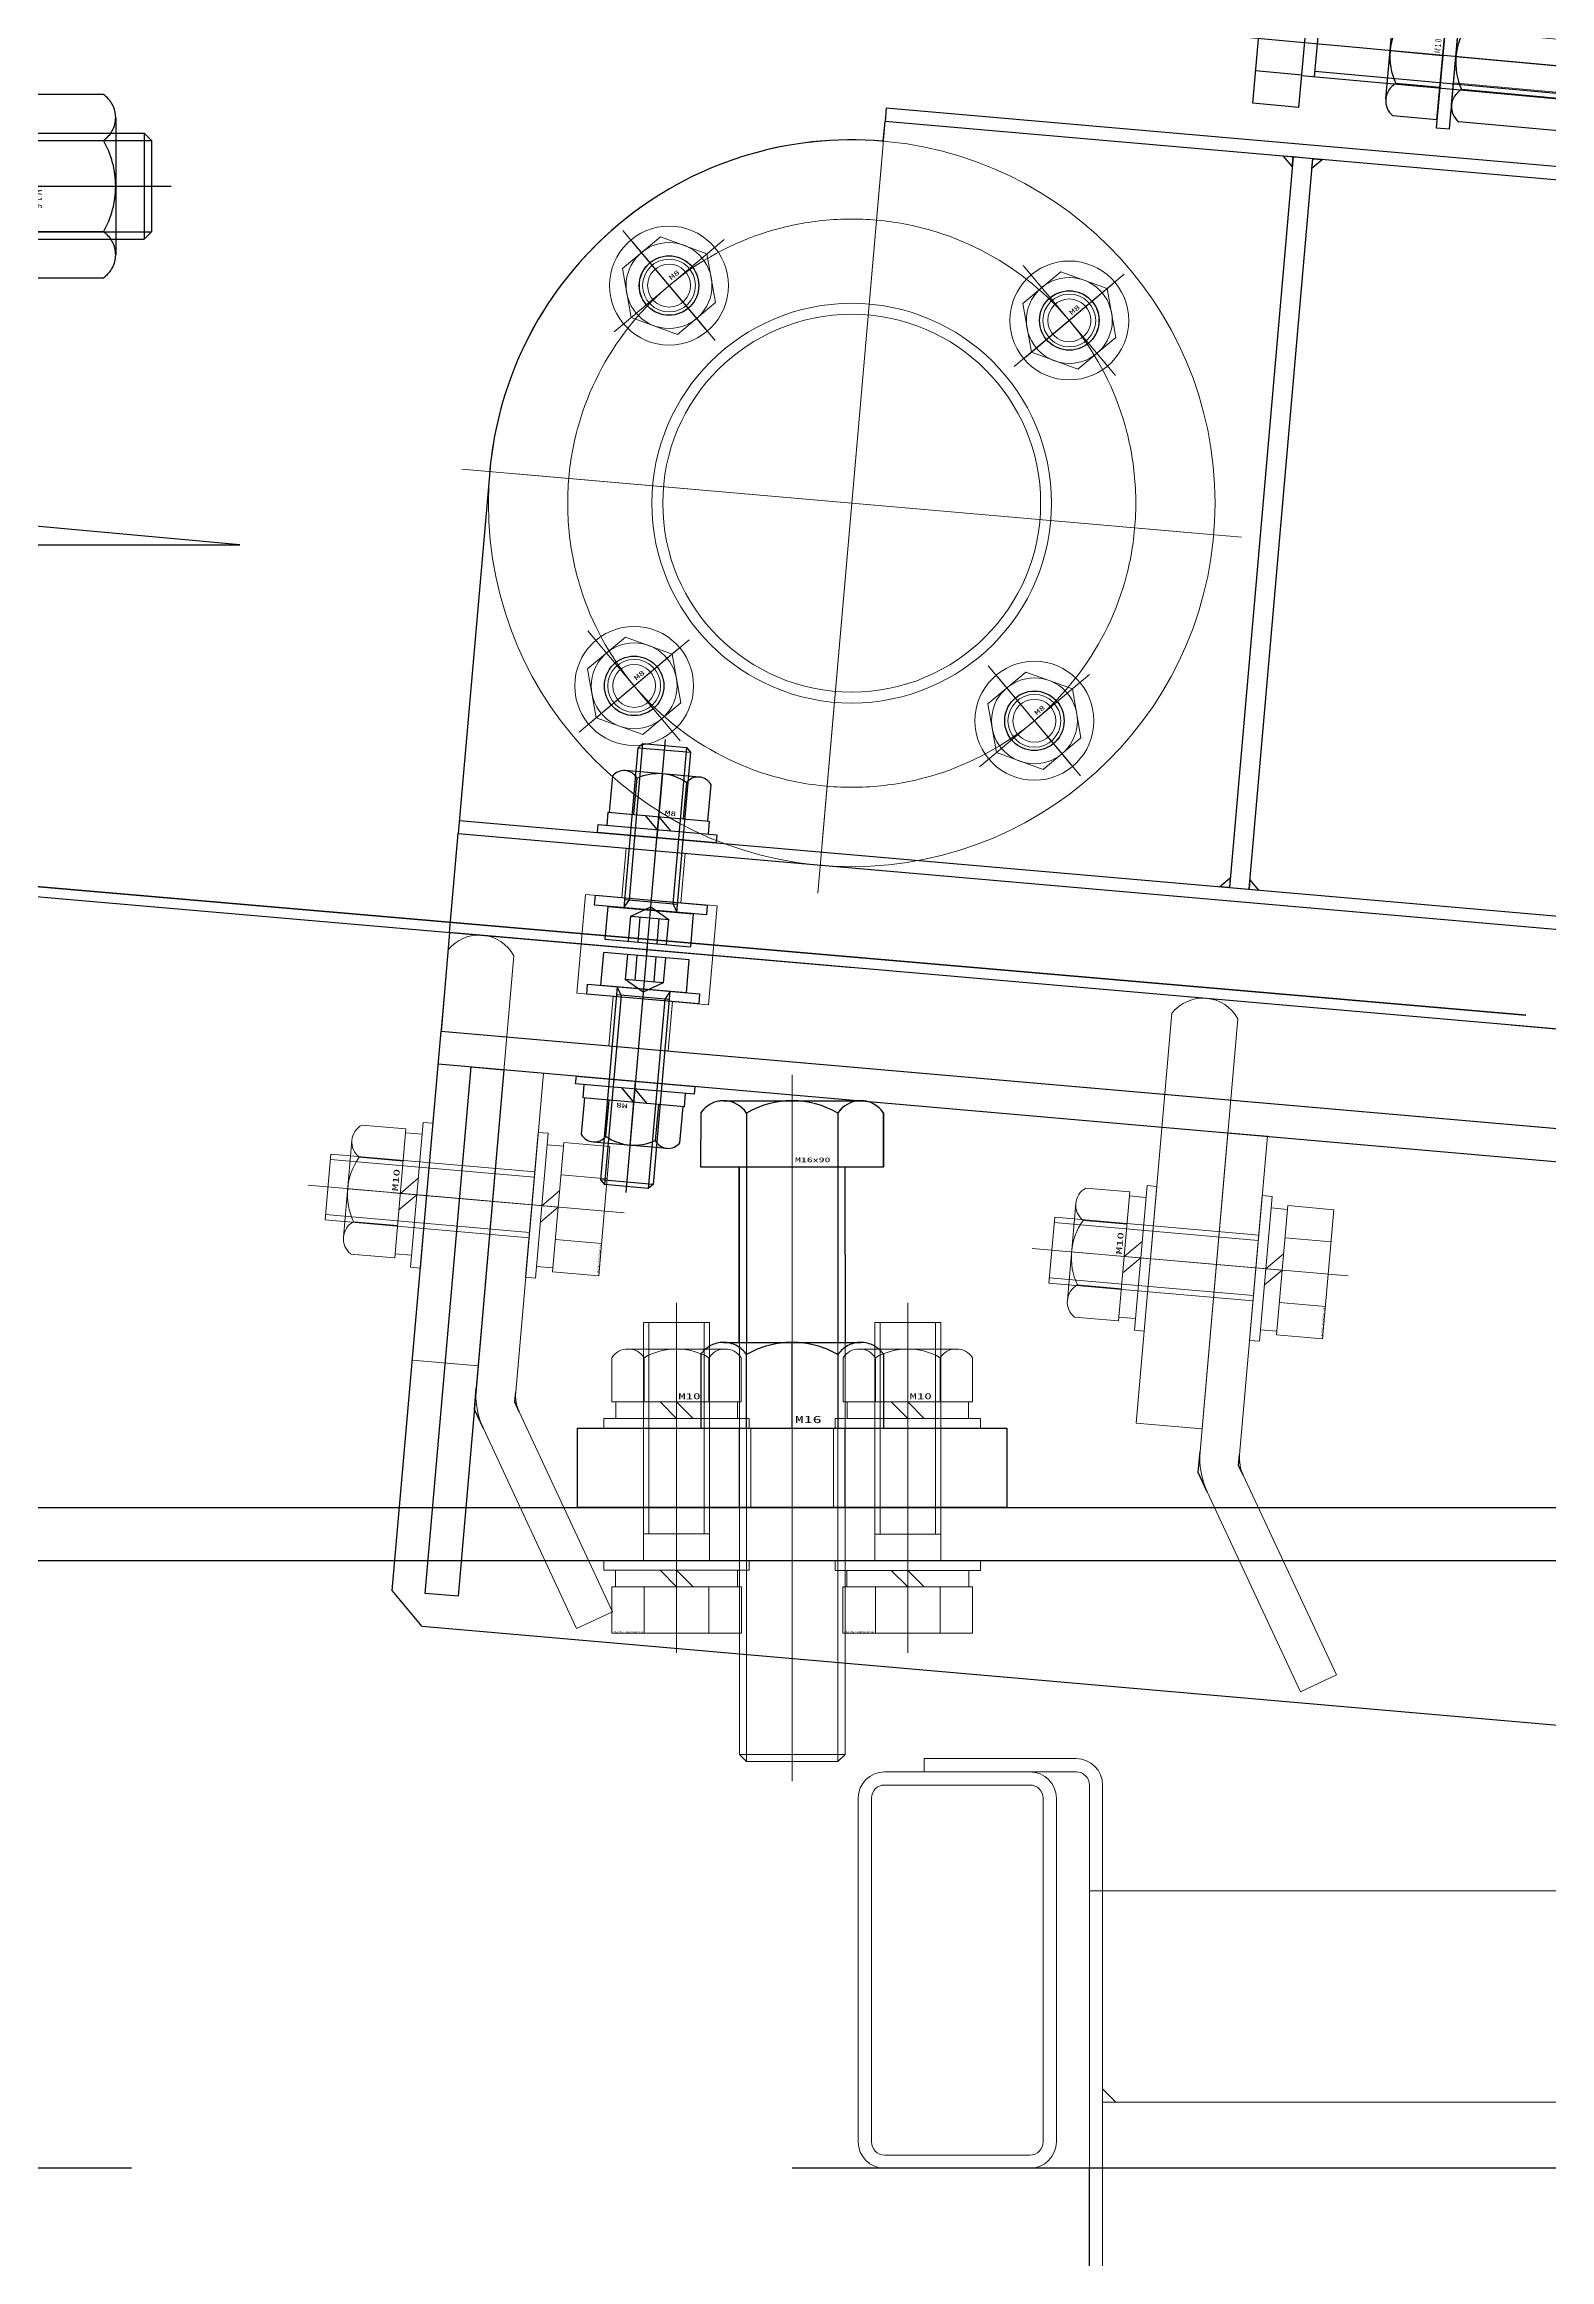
# Model space of a CAD drawing. Units: millimetres at full size. Extents: x -18456 to 18937, y -12290 to 13871.
# Drawn here: x 1365 to 2048, y -5888 to -4882 of the extents above; entities that cross this region are included whole.
import ezdxf
from ezdxf.enums import TextEntityAlignment as Align

# ---------------------------------------------------------------- set-up
doc = ezdxf.new("R2010")
doc.units = ezdxf.units.MM
doc.header["$LTSCALE"] = 100
doc.linetypes.add('CHAIN2', pattern=[12, 9, -1, 1, -1])
doc.linetypes.add('DOUBLE_CHAIN2', pattern=[12.8, 9, -1, 0.6, -0.6, 0.6, -1])
for name, color, linetype in [('0-2_0', 2, 'Continuous'), ('0-3_06_PHANTOM', 2, 'DOUBLE_CHAIN2'), ('0-6_10_DRAFT', 1, 'Continuous')]:
    doc.layers.add(name, color=color, linetype=linetype)
for name, color, linetype, lineweight in [('0-7_05_CENTER', 2, 'CHAIN2', 18), ('0-8_04_HIDDEN', 7, 'Continuous', 18), ('1-0', 30, 'Continuous', 70)]:
    doc.layers.add(name, color=color, linetype=linetype, lineweight=lineweight)
doc.styles.add('ＭＳ ゴシック', font='')
doc.styles.get('ＭＳ ゴシック').set_extended_font_data('MS Gothic')

# ---------------------------------------------------------------- blocks, each defined once
blk = doc.blocks.new('A$C3D81658F_1_1')
at = {"layer": '0-8_04_HIDDEN', "linetype": 'CHAIN2'}
blk.add_line((0, -39), (0, 14), dxfattribs=at)
at = {"layer": '0-8_04_HIDDEN'}
for p, q in [((-9.81, 11), (9.81, 11)), ((-9.81, 4), (-9.81, 11)), ((-4.91, 4), (-4.91, 11)), ((4.91, 4), (4.91, 11)), ((9.81, 4), (9.81, 11)), ((9.81, 4), (-9.81, 4)), ((-9.25, 4), (-9.25, 1.5)), ((0, 1.5), (-2.5, 4)), ((0, 4), (2.5, 1.5)), ((9.25, 1.5), (9.25, 4)), ((-11, 1.5), (11, 1.5)), ((-11, 1.5), (-11, 0)), ((-11, 0), (11, 0)), ((-5, -36), (-5, 0)), ((5, -36), (5, 0)), ((11, 0), (11, 1.5)), ((-5, -4), (5, -4)), ((-4.19, -36), (-4.19, -4)), ((4.19, -36), (4.19, -4)), ((-5, -36), (5, -36))]:
    blk.add_line(p, q, dxfattribs=at)
at = {"layer": '0-6_10_DRAFT', "style": 'ＭＳ ゴシック', "width": 1.8}
blk.add_text('BT-M10x40L,SW,PW', height=0.2199, dxfattribs=at).set_placement((5.14, 10.66), align=Align.BOTTOM_LEFT)
blk = doc.blocks.new('A$C11610B8F_1')
at = {"layer": '0-8_04_HIDDEN', "linetype": 'CHAIN2'}
blk.add_line((0, 13.91), (0, -93), dxfattribs=at)
at = {"layer": '0-8_04_HIDDEN'}
for p, q in [((-13.85, 8.14), (-13.85, 0)), ((-10.39, 10), (10.39, 10)), ((-6.92, 0), (-6.92, 8.14)), ((6.93, 8.14), (6.93, 0)), ((13.85, 0), (13.85, 8.14)), ((-13.85, 0), (13.85, 0)), ((-8, 0), (-8, -88.92)), ((-6.92, 0), (-6.92, -90)), ((6.92, 0), (6.92, -90)), ((8, 0), (8, -88.92))]:
    blk.add_line(p, q, dxfattribs=at)
for points in [[(8, -88.92), (-8, -88.92), (-6.92, -90)], [(8, -88.92), (6.92, -90), (-6.92, -90)]]:
    blk.add_lwpolyline(points, dxfattribs=at)
for centre, radius, start, end in [((-10.39, 5.84), 4.16, 33.626, 146.374), ((0, -3.85), 13.85, 60, 120), ((10.39, 5.84), 4.16, 33.626, 146.374)]:
    blk.add_arc(centre, radius, start, end, dxfattribs=at)
at = {"layer": '0-6_10_DRAFT', "style": 'ＭＳ ゴシック', "width": 1.8}
blk.add_text('M16x90', height=0.733, dxfattribs=at).set_placement((0.41, 0.48), align=Align.BOTTOM_LEFT)
blk = doc.blocks.new('A$C5D70012F_1')
at = {"layer": '0-2_0', "color": 134}
blk.add_lwpolyline([(15, 0), (-50, 0), (-50, 12), (15, 12)], close=True, dxfattribs=at)
at = {"layer": '0-7_05_CENTER'}
for p, q in [((-35, 19.54), (-35, -7.54)), ((0, 19.54), (0, -7.54)), ((-17.5, -5.07), (-17.5, 16.12))]:
    blk.add_line(p, q, dxfattribs=at)
at = {"layer": '0-8_04_HIDDEN'}
for p, q in [((-25.5, 12), (-25.5, 0)), ((-23.75, 0), (-23.75, 12)), ((-11.25, 12), (-11.25, 0)), ((-9.5, 0), (-9.5, 12))]:
    blk.add_line(p, q, dxfattribs=at)
blk = doc.blocks.new('M10Nza_1_1')
at = {"layer": '0-8_04_HIDDEN'}
for p, q in [((-9.8, 4), (-9.8, 10.69)), ((-7.35, 12), (7.35, 12)), ((-4.9, 4), (-4.9, 10.69)), ((4.9, 10.69), (4.9, 4)), ((9.8, 10.69), (9.8, 4)), ((-9.8, 4), (9.8, 4)), ((-9.2, 1.5), (-9.2, 4)), ((0, 1.5), (-2.5, 4)), ((0, 4), (2.5, 1.5)), ((9.2, 4), (9.2, 1.5))]:
    blk.add_line(p, q, dxfattribs=at)
at = {"layer": '0-8_04_HIDDEN', "linetype": 'CHAIN2'}
blk.add_line((0, 12), (0, 0), dxfattribs=at)
at = {"layer": '0-8_04_HIDDEN'}
blk.add_lwpolyline([(-11, 1.5), (11, 1.5), (11, 0), (-11, 0)], close=True, dxfattribs=at)
for centre, radius, start, end in [((-7.35, 9.06), 2.94, 33.626, 146.374), ((0, 2.2), 9.8, 60, 120), ((7.35, 9.06), 2.94, 33.626, 146.374)]:
    blk.add_arc(centre, radius, start, end, dxfattribs=at)
at = {"layer": '0-6_10_DRAFT', "style": 'ＭＳ ゴシック', "width": 1.8}
blk.add_text('M10', height=0.916, dxfattribs=at).set_placement((0.26, 4.12), align=Align.BOTTOM_LEFT)
blk = doc.blocks.new('M16Nu_1_1')
at = {"layer": '0-3_06_PHANTOM', "color": 7}
for p, q in [((-13.85, 11.14), (-13.85, 0)), ((-10.39, 13), (10.39, 13)), ((-6.92, 0), (-6.92, 11.14)), ((6.93, 11.14), (6.93, 0)), ((13.85, 0), (13.85, 11.14)), ((-13.85, 0), (13.85, 0))]:
    blk.add_line(p, q, dxfattribs=at)
at = {"layer": '0-3_06_PHANTOM', "color": 7, "linetype": 'CHAIN2'}
blk.add_line((0, 0), (0, 13), dxfattribs=at)
at = {"layer": '0-3_06_PHANTOM', "color": 7}
for centre, radius, start, end in [((-10.39, 8.84), 4.16, 33.626, 146.374), ((0, -0.85), 13.85, 60, 120), ((10.39, 8.84), 4.16, 33.626, 146.374)]:
    blk.add_arc(centre, radius, start, end, dxfattribs=at)
at = {"layer": '0-6_10_DRAFT', "style": 'ＭＳ ゴシック', "width": 1.8}
blk.add_text('M16', height=1.1, dxfattribs=at).set_placement((0.41, 0.45), align=Align.BOTTOM_LEFT)
blk = doc.blocks.new('A$C7946651B_1')
at = {"layer": '0-2_0', "color": 134}
for p, q in [((-523.82, 14.2), (-503.13, 16.08)), ((-506.41, 13.92), (-503.28, -20.65)), ((-520.21, 12.66), (-517.07, -21.9)), ((-518.14, -22), (-520.54, 4.45)), ((-504.61, 5.9), (-502.2, -20.55))]:
    blk.add_line(p, q, dxfattribs=at)
blk.add_lwpolyline([(-527.1, 12.04), (-526.37, 3.92), (-498.78, 6.43), (-499.52, 14.54)], dxfattribs=at)
for centre, radius, start, end in [((-523.45, 10.06), 4.16, 38.8066, 151.5727), ((-512.23, 1.35), 13.85, 65.1928, 125.1998), ((-502.76, 11.94), 4.16, 38.8204, 151.5684)]:
    blk.add_arc(centre, radius, start, end, dxfattribs=at)
at = {"layer": '0-2_0'}
for name, p, rotation in [('A$C3D81658F_1_1', (-489.75, -52.56), 185.19443), ('A$C3D81658F_1_1', (-524.61, -55.72), 185.19443), ('M10Nza_1_1', (-491.56, -32.64), 5.19443), ('M10Nza_1_1', (-526.42, -35.81), 5.19443), ('A$C5D70012F_1', (-490.48, -44.59), 5.19443)]:
    blk.add_blockref(name, p, dxfattribs=dict(at, rotation=rotation))
at = {"layer": '0-8_04_HIDDEN', "rotation": 5.19443}
for name, p in [('A$C11610B8F_1', (-512.57, 5.18)), ('M16Nu_1_1', (-508.99, -34.22))]:
    blk.add_blockref(name, p, dxfattribs=at)
blk = doc.blocks.new('NTFLS-20a_1')
at = {"layer": '0-2_0'}
for p, q in [((-9.8, 1.31), (-9.8, 18.69)), ((-7.35, 20), (7.35, 20)), ((-4.9, 1.31), (-4.9, 18.69)), ((4.9, 18.69), (4.9, 1.31)), ((9.8, 18.69), (9.8, 1.31)), ((-7.35, 0), (7.35, 0))]:
    blk.add_line(p, q, dxfattribs=at)
for centre, radius, start, end in [((-7.35, 17.06), 2.94, 33.626, 146.374), ((0, 10.2), 9.8, 60, 120), ((7.35, 17.06), 2.94, 33.626, 146.374), ((-7.35, 2.94), 2.94, 213.626, 326.374), ((0, 9.8), 9.8, 240, 300), ((7.35, 2.94), 2.94, 213.626, 326.374)]:
    blk.add_arc(centre, radius, start, end, dxfattribs=at)
at = {"layer": '0-6_10_DRAFT', "linetype": 'CHAIN2'}
blk.add_line((0, 20), (0, 0), dxfattribs=at)
at = {"layer": '0-8_04_HIDDEN', "color": 2}
for p, q in [((-5, 20), (-5, 0)), ((-4, 20), (-4, 0)), ((4, 20), (4, 0)), ((5, 20), (5, 0))]:
    blk.add_line(p, q, dxfattribs=at)
blk = doc.blocks.new('A$C77346CC7_1')
at = {"layer": '0-3_06_PHANTOM', "color": 3}
for p, q in [((-9.8, 1.31), (-10.87, 0)), ((9.8, 1.31), (10.87, 0)), ((110.2, 1.31), (109.13, 0)), ((129.8, 1.31), (130.87, 0))]:
    blk.add_line(p, q, dxfattribs=at)
at = {"layer": '0-3_06_PHANTOM', "color": 7}
for p, q in [((-81, -30), (-56.63, -30)), ((-56.63, -32), (-81, -32)), ((-52.71, -33.2), (-33.69, -126.4)), ((-87, -33.8), (-87, -42)), ((-35.65, -126.8), (-54.67, -33.6)), ((-87, -47), (-68, -47)), ((-85, -50), (-83, -50)), ((109.59, -126.59), (39.83, -56.83)), ((-65, -72.65), (-65, -78)), ((135, -130), (-31.73, -130)), ((-32.95, -132), (131.38, -132))]:
    blk.add_line(p, q, dxfattribs=at)
for points in [[(136.13, -128.56), (175, -10), (175, 0), (-15, 0), (-15, -10), (-83.34, -28.98)], [(175, 0), (-15, 0), (-15, -3)], [(135, -44), (135, 0), (138, 0), (138, -44)], [(-83, -34), (-83, -50), (-85, -50), (-85, -34)], [(-87, -42), (-87, -47), (-85, -47)], [(141, -47), (155, -47), (155, -50), (141, -50)], [(33, -59.66), (33, -128), (35, -128), (35, -59.66)], [(38.41, -58.24), (108.17, -128), (109.59, -126.59)], [(-65, -78), (-46.17, -88.87), (-37.84, -128.04)], [(-31.73, -128), (135, -128), (135, -130)]]:
    blk.add_lwpolyline(points, dxfattribs=at)
for centre, radius, start, end in [((-82, -33.8), 5, 105.5241, 180), ((-81, -34), 4, 90, 180), ((-56.63, -34), 4, 11.5346, 90), ((-81, -34), 2, 90, 180), ((-56.63, -34), 2, 11.5346, 90), ((141, -44), 6, 180, 270), ((141, -44), 3, 180, 270), ((-68, -60), 13, 283.3424, 90), ((37, -59.66), 4, 45, 180), ((37, -59.66), 2, 45, 180), ((-31.73, -126), 4, 191.5346, 270), ((-31.73, -126), 2, 191.5346, 270), ((-32.95, -127), 5, 192, 270), ((131.38, -127), 5, 270, 341.8473)]:
    blk.add_arc(centre, radius, start, end, dxfattribs=at)
at = {"layer": '0-6_10_DRAFT'}
for p, q in [((37, -62.66), (37, -54.76)), ((-66.16, -60), (-69.84, -60)), ((-68, -61.84), (-68, -58.16)), ((34, -59.66), (40, -59.66)), ((109.59, -126.59), (111, -128))]:
    blk.add_line(p, q, dxfattribs=at)
for points in [[(-83.34, -28.98), (-87, -30), (-87, -33.8)], [(-56.63, -30), (-53.37, -30), (-52.71, -33.2)], [(-56.63, -32), (-55, -32), (-54.67, -33.6)], [(33, -60.55), (33, -50), (40.46, -57.46)], [(-31.73, -130), (-35, -130), (-35.65, -126.8)], [(-31.73, -128), (-33.37, -128), (-33.69, -126.4)], [(-37.84, -128.04), (-37, -132), (-32.95, -132)], [(136.13, -128.56), (135, -132), (131.38, -132)]]:
    blk.add_lwpolyline(points, dxfattribs=at)
at = {"layer": '0-7_05_CENTER'}
for p, q in [((0, 5.49), (0, -8.61)), ((120, 5.49), (120, -8.61)), ((155, 5.49), (155, -8.61))]:
    blk.add_line(p, q, dxfattribs=at)
at = {"layer": '0-8_04_HIDDEN'}
for p, q in [((-6, 0), (-6, -3)), ((6, 0), (6, -3)), ((114, 0), (114, -3)), ((126, 0), (126, -3)), ((-15, -3), (175, -3)), ((-83, -47), (-85, -47))]:
    blk.add_line(p, q, dxfattribs=at)
at = {"layer": '0-3_06_PHANTOM'}
for p in [(0, 0), (120, 0)]:
    blk.add_blockref('NTFLS-20a_1', p, dxfattribs=at)
blk = doc.blocks.new('M10Nu_1_1')
at = {"layer": '0-2_0', "color": 134}
for p, q in [((-7.35, 8), (7.35, 8)), ((-9.8, 0), (-9.8, 6.69)), ((-4.9, 0), (-4.9, 6.69)), ((4.9, 6.69), (4.9, 0)), ((9.8, 6.69), (9.8, 0)), ((-9.8, 0), (9.8, 0))]:
    blk.add_line(p, q, dxfattribs=at)
at = {"layer": '0-2_0', "color": 134, "linetype": 'CHAIN2'}
blk.add_line((0, 8), (0, 0), dxfattribs=at)
at = {"layer": '0-2_0', "color": 134}
for centre, radius, start, end in [((-7.35, 5.06), 2.94, 33.626, 146.374), ((0, -1.8), 9.8, 60, 120), ((7.35, 5.06), 2.94, 33.626, 146.374)]:
    blk.add_arc(centre, radius, start, end, dxfattribs=at)
at = {"layer": '0-6_10_DRAFT', "style": 'ＭＳ ゴシック', "width": 0.6}
blk.add_text('Ｍ１０', height=0.916, dxfattribs=at).set_placement((0.26, 0.12), align=Align.BOTTOM_LEFT)
blk = doc.blocks.new('A$C7A442ECB_1')
at = {"layer": '0-2_0', "color": 134, "linetype": 'CHAIN2'}
blk.add_line((0, -3), (0, 60), dxfattribs=at)
at = {"layer": '0-2_0', "color": 134}
for p, q in [((-9.81, 57), (9.81, 57)), ((-9.81, 50), (-9.81, 57)), ((-4.91, 50), (-4.91, 57)), ((4.91, 50), (4.91, 57)), ((9.81, 50), (9.81, 57)), ((-9.81, 50), (9.81, 50)), ((-5, 0), (-5, 50)), ((-5, 48.04), (5, 48.04)), ((-4.19, 0), (-4.19, 48.04)), ((4.19, 0), (4.19, 48.04)), ((5, 0), (5, 50)), ((-5, 0), (5, 0))]:
    blk.add_line(p, q, dxfattribs=at)
at = {"layer": '0-6_10_DRAFT', "style": 'ＭＳ ゴシック', "width": 1.85}
blk.add_text('BT-M10x50L', height=0.22, dxfattribs=at).set_placement((6.32, 56.66), align=Align.BOTTOM_LEFT)
blk = doc.blocks.new('A$C5BE71404')
at = {"layer": '0-2_0', "color": 134}
for p, q in [((-3, 38), (-3, 7.5)), ((-1, 40), (0, 40)), ((0, 0), (0, 40)), ((-40, 1), (-40, 0)), ((0, 0), (-40, 0)), ((-7.5, 3), (-38, 3))]:
    blk.add_line(p, q, dxfattribs=at)
for centre, radius, start, end in [((-1, 38), 2, 90, 180), ((-7.5, 7.5), 4.5, 270, 0), ((-38, 1), 2, 90, 180)]:
    blk.add_arc(centre, radius, start, end, dxfattribs=at)
blk = doc.blocks.new('A$C55D036C2_1')
at = {"layer": '0-7_05_CENTER'}
blk.add_line((0, -3.71), (0, 6.83), dxfattribs=at)
at = {"layer": '0-2_0'}
blk.add_blockref('A$C5BE71404', (20, 0), dxfattribs=at)
blk = doc.blocks.new('A$C7AFA21F4_1_1')
at = {"layer": '0-2_0', "color": 134, "linetype": 'CHAIN2'}
blk.add_line((0, -24), (0, 14), dxfattribs=at)
at = {"layer": '0-2_0', "color": 134}
for p, q in [((-9.81, 11), (9.81, 11)), ((-9.81, 4), (-9.81, 11)), ((-4.91, 4), (-4.91, 11)), ((4.91, 4), (4.91, 11)), ((9.81, 4), (9.81, 11)), ((9.81, 4), (-9.81, 4)), ((-9.25, 4), (-9.25, 1.5)), ((0, 1.5), (-2.5, 4)), ((0, 4), (2.5, 1.5)), ((9.25, 1.5), (9.25, 4)), ((-11, 1.5), (11, 1.5)), ((-11, 1.5), (-11, 0)), ((-11, 0), (11, 0)), ((-5, -21), (-5, 0)), ((-4.19, -21), (-4.19, 0)), ((4.19, -21), (4.19, 0)), ((5, -21), (5, 0)), ((11, 0), (11, 1.5)), ((-5, -21), (5, -21))]:
    blk.add_line(p, q, dxfattribs=at)
at = {"layer": '0-6_10_DRAFT', "style": 'ＭＳ ゴシック', "width": 1.8}
blk.add_text('BT-M10x25L,SW,PW', height=0.2199, dxfattribs=at).set_placement((5.1, 10.66), align=Align.BOTTOM_LEFT)
blk = doc.blocks.new('A$C465C50AC_1')
at = {"layer": '0-3_06_PHANTOM', "color": 7}
for points in [[(-11, 27), (11, 27), (11, 29), (-11, 29)], [(109, 27), (131, 27), (131, 29), (109, 29)]]:
    blk.add_lwpolyline(points, close=True, dxfattribs=at)
at = {"layer": '0-3_06_PHANTOM'}
for name, p in [('A$C7A442ECB_1', (0, 0)), ('A$C7A442ECB_1', (120, 0)), ('A$C55D036C2_1', (155, 7)), ('M10Nu_1_1', (0, 29)), ('M10Nu_1_1', (120, 29)), ('A$C77346CC7_1', (0, 7)), ('M10Nza_1_1', (155, 10))]:
    blk.add_blockref(name, p, dxfattribs=at)
at = {"layer": '0-8_04_HIDDEN', "rotation": 180}
blk.add_blockref('A$C7AFA21F4_1_1', (155, 4), dxfattribs=at)
blk = doc.blocks.new('A$C1A3C2C0C_1_1')
at = {"layer": '0-8_04_HIDDEN', "linetype": 'CHAIN2'}
blk.add_line((0, -34), (0, 14), dxfattribs=at)
at = {"layer": '0-8_04_HIDDEN'}
for p, q in [((-9.81, 11), (9.81, 11)), ((-9.81, 4), (-9.81, 11)), ((-4.91, 4), (-4.91, 11)), ((4.91, 4), (4.91, 11)), ((9.81, 4), (9.81, 11)), ((9.81, 4), (-9.81, 4)), ((-9.25, 4), (-9.25, 1.5)), ((0, 1.5), (-2.5, 4)), ((0, 4), (2.5, 1.5)), ((9.25, 1.5), (9.25, 4)), ((-11, 1.5), (11, 1.5)), ((-11, 1.5), (-11, 0)), ((-11, 0), (11, 0)), ((-5, -31), (-5, 0)), ((-4.19, -31), (-4.19, 0)), ((4.19, -31), (4.19, 0)), ((5, -31), (5, 0)), ((11, 0), (11, 1.5)), ((-5, -31), (5, -31))]:
    blk.add_line(p, q, dxfattribs=at)
at = {"layer": '0-6_10_DRAFT', "style": 'ＭＳ ゴシック', "width": 1.8}
blk.add_text('BT-M10x35L,SW,PW', height=0.2199, dxfattribs=at).set_placement((5.1, 10.66), align=Align.BOTTOM_LEFT)
blk = doc.blocks.new('A$C282E06AB_1_1')
at = {"layer": '0-7_05_CENTER'}
blk.add_line((-15.14, 0), (5.31, 0), dxfattribs=at)
at = {"layer": '0-8_04_HIDDEN'}
blk.add_lwpolyline([(0, 37.32), (0, -24.99), (-10, -24.99), (-10, 37.32)], dxfattribs=at)
blk.add_arc((-5, 34.01), 6, 33.5577, 146.4458, dxfattribs=at)
blk = doc.blocks.new('A$C64733929_1_1')
at = {"layer": '0-2_0', "color": 134}
blk.add_lwpolyline([(-850, 0), (-150, 0), (-150, 15), (-850, 15)], close=True, dxfattribs=at)
at = {"layer": '0-7_05_CENTER'}
blk.add_line((-820, 22.32), (-820, -6.98), dxfattribs=at)
at = {"layer": '0-8_04_HIDDEN'}
for p, q in [((-830, 15), (-830, 7.5)), ((-824.5, 7.5), (-824.5, 0)), ((-815.5, 7.5), (-815.5, 0))]:
    blk.add_line(p, q, dxfattribs=at)
blk.add_lwpolyline([(-830, 7.5), (-810, 7.5), (-810, 15)], dxfattribs=at)
blk = doc.blocks.new('A$C73D8729C_1_1')
at = {"layer": '0-2_0', "color": 134}
blk.add_line((-100, -5), (500, -5), dxfattribs=at)
for points in [[(-100, 0), (500, 0), (500, -90), (-95, -90), (-100, -85)], [(-95, -5), (-90, -5), (-90, -85), (-95, -85)]]:
    blk.add_lwpolyline(points, close=True, dxfattribs=at)
at = {"layer": '0-6_10_DRAFT'}
for points in [[(-88.39, -59.39), (-90, -56.61), (-90, -53.39)], [(-83.2, -56.39), (-84, -55), (-84, -53.39)], [(21.61, -59.39), (20, -56.61), (20, -53.39)], [(26.8, -56.39), (26, -55), (26, -53.39)]]:
    blk.add_lwpolyline(points, dxfattribs=at)
at = {"layer": '0-7_05_CENTER'}
for p, q in [((-70, 5.87), (-70, -10.86)), ((-94.16, -25), (-80.07, -25)), ((15.84, -25), (29.93, -25))]:
    blk.add_line(p, q, dxfattribs=at)
at = {"layer": '0-8_04_HIDDEN'}
for p, q in [((20, -53.39), (20, -5)), ((-83.2, -56.39), (-66.5, -85.31)), ((26.8, -56.39), (43.5, -85.31)), ((21.61, -59.39), (38.3, -88.31)), ((38.3, -88.31), (43.5, -85.31))]:
    blk.add_line(p, q, dxfattribs=at)
for points in [[(-90, -53.39), (-90, -5), (-84, -5), (-84, -53.39)], [(20, -5), (26, -5), (26, -53.39)], [(-88.39, -59.39), (-71.7, -88.31), (-66.5, -85.31)]]:
    blk.add_lwpolyline(points, dxfattribs=at)
for centre, radius in [((-78, -53.39), 12), ((-78, -53.39), 6), ((32, -53.39), 12), ((32, -53.39), 6)]:
    blk.add_arc(centre, radius, 179.9996, 210, dxfattribs=at)
blk = doc.blocks.new('M8Nza_1_1')
at = {"layer": '0-2_0'}
for p, q in [((-7.5, 8.69), (-7.5, 3.2)), ((5.62, 9.7), (-5.63, 9.7)), ((-3.75, 3.2), (-3.75, 8.69)), ((3.75, 8.69), (3.75, 3.2)), ((7.5, 3.2), (7.5, 8.69)), ((-7.7, 3.2), (7.7, 3.2)), ((-7.7, 3.2), (-7.7, 1.2)), ((0, 1.2), (-2, 3.2)), ((0, 3.2), (2, 1.2)), ((7.7, 3.2), (7.7, 1.2))]:
    blk.add_line(p, q, dxfattribs=at)
at = {"layer": '0-2_0', "linetype": 'CHAIN2'}
blk.add_line((0, 9.7), (0, 0), dxfattribs=at)
at = {"layer": '0-2_0'}
blk.add_lwpolyline([(-9, 1.2), (9, 1.2), (9, 0), (-9, 0)], close=True, dxfattribs=at)
for centre, radius, start, end in [((-5.63, 7.45), 2.25, 33.626, 146.374), ((0, 2.2), 7.5, 60, 120), ((5.62, 7.45), 2.25, 33.626, 146.374)]:
    blk.add_arc(centre, radius, start, end, dxfattribs=at)
at = {"layer": '0-6_10_DRAFT', "style": 'ＭＳ ゴシック', "width": 1.75}
blk.add_text('M8', height=0.733, dxfattribs=at).set_placement((0.87, 3.27), align=Align.BOTTOM_LEFT)
blk = doc.blocks.new('A$C2B9527C7_1')
at = {"layer": '0-2_0'}
blk.add_lwpolyline([(0, -8.5), (0, 8.5), (1.5, 8.5), (1.5, -8.5)], close=True, dxfattribs=at)
blk = doc.blocks.new('CBSST8-30a_1')
at = {"layer": '0-2_0'}
for p, q in [((0, 6.5), (-5, 6.5)), ((-5, 6.5), (-5, -6.5)), ((0, 6.5), (0, -6.5)), ((0, 4), (29.32, 4)), ((0.08, 4), (1.25, 3.32)), ((1.25, 4), (1.25, -4)), ((29.32, 4), (29.32, -4)), ((29.32, 4), (30, 3.32)), ((-5, 2.89), (-1.2, 2.89)), ((-5, 1.44), (-1.2, 1.44)), ((-1.2, 2.89), (-1.2, -2.89)), ((-1.2, 2.89), (0.47, 0)), ((0.47, 0), (-1.2, -2.89)), ((1.25, 3.32), (30, 3.32)), ((30, 3.32), (30, -3.32)), ((-5, -1.44), (-1.2, -1.44)), ((-5, -2.89), (-1.2, -2.89)), ((-0.37, -1.44), (-0.37, -1.44)), ((0.05, -0.72), (0.05, -0.72)), ((0.08, -4), (1.25, -3.32)), ((1.25, -3.32), (30, -3.32)), ((29.32, -4), (30, -3.32)), ((0, -6.5), (-5, -6.5)), ((0, -4), (29.32, -4))]:
    blk.add_line(p, q, dxfattribs=at)
at = {"layer": '0-2_0', "linetype": 'CHAIN2'}
blk.add_line((-6.47, 0), (30.92, 0), dxfattribs=at)
blk = doc.blocks.new('A$C2CD0138C_1')
at = {"layer": '0-2_0'}
for name in ['A$C2B9527C7_1', 'CBSST8-30a_1']:
    blk.add_blockref(name, (-1.5, 0), dxfattribs=at)
blk = doc.blocks.new('A$C51047067_1')
at = {"layer": '0-2_0'}
for name, p in [('A$C64733929_1_1', (150, -15)), ('A$C73D8729C_1_1', (-600, -15))]:
    blk.add_blockref(name, p, dxfattribs=at)
for name, p, rotation in [('A$C2CD0138C_1', (-670, -7.5), 270), ('M8Nza_1_1', (-670, -20), 180), ('M10Nza_1_1', (-700, -40), 90)]:
    blk.add_blockref(name, p, dxfattribs=dict(at, rotation=rotation))
at = {"layer": '0-8_04_HIDDEN'}
for name, p, rotation in [('A$C282E06AB_1_1', (-690, -40), 359.99928), ('A$C282E06AB_1_1', (-580, -40), 359.99928), ('A$C1A3C2C0C_1_1', (-684, -40), 270.00036), ('A$C1A3C2C0C_1_1', (-574, -40), 270.00036), ('M10Nza_1_1', (-590, -40), 90)]:
    blk.add_blockref(name, p, dxfattribs=dict(at, rotation=rotation))
blk = doc.blocks.new('A$C583B1D74_1_1')
at = {"layer": '0-7_05_CENTER'}
for p, q in [((0, 51.61), (0, 34.39)), ((41.88, -41.88), (-41.88, 41.88)), ((-41.88, -41.88), (41.88, 41.88)), ((-51.61, 0), (-34.39, 0)), ((51.61, 0), (34.39, 0)), ((0, -51.61), (0, -34.39))]:
    blk.add_line(p, q, dxfattribs=at)
blk.add_circle((0, 0), 43, dxfattribs=at)
at = {"layer": '0-8_04_HIDDEN'}
for centre, radius in [((0, 0), 55), ((0, 43), 4.5), ((0, 0), 30.25), ((0, 0), 28.6), ((-43, 0), 4.5), ((43, 0), 4.5), ((0, -43), 4.5)]:
    blk.add_circle(centre, radius, dxfattribs=at)
blk = doc.blocks.new('A$C26F8307A_1_1')
at = {"layer": '0-2_0', "color": 134}
blk.add_lwpolyline([(-650, 0), (50, 0), (50, -15), (-650, -15)], close=True, dxfattribs=at)
at = {"layer": '0-7_05_CENTER'}
blk.add_line((-620, -22.32), (-620, 6.98), dxfattribs=at)
at = {"layer": '0-8_04_HIDDEN'}
for p, q in [((-624.5, -7.5), (-624.5, 0)), ((-615.5, -7.5), (-615.5, 0)), ((-630, -15), (-630, -7.5))]:
    blk.add_line(p, q, dxfattribs=at)
blk.add_lwpolyline([(-630, -7.5), (-610, -7.5), (-610, -15)], dxfattribs=at)
blk = doc.blocks.new('A$C21297E54_1_1')
at = {"layer": '0-2_0', "color": 134}
for p, q in [((-25, 115), (-25, 113)), ((520, 113), (-25, 113)), ((-25, 110), (-25, 113)), ((-80, 2), (520, 2))]:
    blk.add_line(p, q, dxfattribs=at)
blk.add_lwpolyline([(-80, 55), (-80, 0), (520, 0), (520, 115), (-25, 115)], dxfattribs=at)
at = {"layer": '0-2_0', "color": 3}
for points in [[(37, 113), (35.5, 113), (37, 111.5)], [(40, 113), (41.5, 113), (40, 111.5)], [(37, 2), (35.5, 2), (37, 3.5)], [(40, 2), (41.5, 2), (40, 3.5)]]:
    blk.add_lwpolyline(points, close=True, dxfattribs=at)
at = {"layer": '0-2_0', "color": 134}
blk.add_lwpolyline([(40, 113), (37, 113), (37, 2), (40, 2)], close=True, dxfattribs=at)
for centre in [(-55.41, 85.41), (5.41, 85.41), (-55.41, 24.59), (5.41, 24.59)]:
    blk.add_circle(centre, 4.5, dxfattribs=at)
blk.add_arc((-25, 55), 55, 90, 180.0003, dxfattribs=at)
at = {"layer": '0-7_05_CENTER'}
for p, q in [((-25, 3.39), (-25, 106.61)), ((-49.31, 79.31), (-61.5, 91.5)), ((-0.69, 79.31), (11.5, 91.5)), ((26.61, 55), (-76.61, 55)), ((-49.31, 30.69), (-61.5, 18.5)), ((-0.69, 30.69), (11.5, 18.5)), ((-50, -5.61), (-50, 7.61))]:
    blk.add_line(p, q, dxfattribs=at)
blk.add_circle((-25, 55), 43, dxfattribs=at)
blk = doc.blocks.new('8b_1_1')
at = {"layer": '0-8_04_HIDDEN', "color": 2, "linetype": 'CHAIN2'}
for p, q in [((0, -10.87), (0, 10.87)), ((10.87, 0), (-10.87, 0))]:
    blk.add_line(p, q, dxfattribs=at)
at = {"layer": '0-8_04_HIDDEN', "color": 2}
for p, q in [((-3.75, 6.49), (-7.5, 0)), ((3.75, 6.49), (-3.75, 6.49)), ((3.75, 6.49), (-3.75, 6.49)), ((7.5, 0), (3.75, 6.49)), ((-7.5, 0), (-3.75, -6.49)), ((3.75, -6.49), (7.5, 0)), ((-3.75, -6.49), (3.75, -6.49)), ((-3.75, -6.49), (3.75, -6.49))]:
    blk.add_line(p, q, dxfattribs=at)
for points in [[(-3.75, 6.49), (-7.5, 0), (-3.75, -6.49)], [(3.75, -6.49), (7.5, 0), (3.75, 6.49)]]:
    blk.add_lwpolyline(points, dxfattribs=at)
for radius in [9, 6.5, 4, 3.25]:
    blk.add_circle((0, 0), radius, dxfattribs=at)
at = {"layer": '0-6_10_DRAFT', "style": 'ＭＳ ゴシック', "width": 1.75}
blk.add_text('M8', height=0.733, dxfattribs=at).set_placement((0.76, 0.14), align=Align.BOTTOM_LEFT)
blk = doc.blocks.new('CBS8-20b_1')
at = {"layer": '0-2_0'}
for p, q in [((0, 6.5), (-5, 6.5)), ((-5, 6.5), (-5, -6.5)), ((0, 6.5), (0, -6.5)), ((0, 4), (24.32, 4)), ((0.08, 4), (1.25, 3.32)), ((1.25, 4), (1.25, -4)), ((24.32, 4), (24.32, -4)), ((24.32, 4), (25, 3.32)), ((-5, 2.89), (-1.2, 2.89)), ((-5, 1.44), (-1.2, 1.44)), ((-1.2, 2.89), (-1.2, -2.89)), ((-1.2, 2.89), (0.47, 0)), ((0.47, 0), (-1.2, -2.89)), ((1.25, 3.32), (25, 3.32)), ((25, 3.32), (25, -3.32)), ((-5, -1.44), (-1.2, -1.44)), ((-5, -2.89), (-1.2, -2.89)), ((-0.37, -1.44), (-0.37, -1.44)), ((0.05, -0.72), (0.05, -0.72)), ((0.08, -4), (1.25, -3.32)), ((1.25, -3.32), (25, -3.32)), ((24.32, -4), (25, -3.32)), ((0, -6.5), (-5, -6.5)), ((0, -4), (24.32, -4))]:
    blk.add_line(p, q, dxfattribs=at)
at = {"layer": '0-2_0', "linetype": 'CHAIN2'}
blk.add_line((-6.47, 0), (25.92, 0), dxfattribs=at)
blk = doc.blocks.new('A$C2D9B734A_1')
at = {"layer": '0-2_0'}
for name in ['A$C2B9527C7_1', 'CBS8-20b_1']:
    blk.add_blockref(name, (-1.5, 0), dxfattribs=at)
blk = doc.blocks.new('A$C4B9B0C08_1')
at = {"layer": '0-2_0'}
for name, p in [('A$C21297E54_1_1', (-620, 15)), ('M8Nza_1_1', (-670, 17)), ('A$C26F8307A_1_1', (-50, 15))]:
    blk.add_blockref(name, p, dxfattribs=at)
for name, p, rotation in [('8b_1_1', (-675.41, 100.41), 45), ('8b_1_1', (-614.59, 100.41), 45), ('8b_1_1', (-675.41, 39.59), 45), ('8b_1_1', (-614.59, 39.59), 45), ('A$C2D9B734A_1', (-670, 7.5), 90)]:
    blk.add_blockref(name, p, dxfattribs=dict(at, rotation=rotation))
at = {"layer": '0-8_04_HIDDEN', "rotation": 45}
blk.add_blockref('A$C583B1D74_1_1', (-645, 70), dxfattribs=at)
blk = doc.blocks.new('A$C630344D5_1_1')
at = {"layer": '0-3_06_PHANTOM', "color": 5}
blk.add_line((312.61, -179.91), (1997.39, -326.79), dxfattribs=at)
blk = doc.blocks.new('A$C2A872049_1_1')
at = {"layer": '0-8_04_HIDDEN'}
for p, q in [((-11, 0), (11, 0)), ((-11, -2), (11, -2)), ((-15, -56), (-15, -4)), ((-13, -56), (-13, -4)), ((13, -4), (13, -56)), ((15, -4), (15, -56)), ((11, -58), (-11, -58)), ((11, -60), (-11, -60))]:
    blk.add_line(p, q, dxfattribs=at)
for centre, radius, start, end in [((-11, -4), 4, 90, 180), ((11, -4), 4, 0, 90), ((-11, -4), 2, 90, 180), ((11, -4), 2, 0, 90), ((-11, -56), 4, 180, 270), ((-11, -56), 2, 180, 270), ((11, -56), 4, 270, 0), ((11, -56), 2, 270, 0)]:
    blk.add_arc(centre, radius, start, end, dxfattribs=at)
blk = doc.blocks.new('A$C27AD2B2D_1_1')
at = {"layer": '0-3_06_PHANTOM', "color": 7}
blk.add_line((50, 192), (2550, 192), dxfattribs=at)
blk.add_lwpolyline([(50, 200), (2550, 200), (2550, 100), (50, 100)], close=True, dxfattribs=at)
at = {"layer": '0-7_05_CENTER'}
for p, q in [((1632.5, 208.1), (1632.5, 183.9)), ((1667.5, 208.09), (1667.5, 183.9))]:
    blk.add_line(p, q, dxfattribs=at)
at = {"layer": '0-8_04_HIDDEN', "xscale": -1}
blk.add_blockref('A$C2A872049_1_1', (1675, 160), dxfattribs=at)
blk = doc.blocks.new('A$C73951639_1_1')
at = {"layer": '0-3_06_PHANTOM', "color": 7}
for p, q in [((32, 30.25), (36, 30.05)), ((32, -30.25), (36, -30.05)), ((10, -30.25), (32, -30.25))]:
    blk.add_line(p, q, dxfattribs=at)
for points in [[(10, 77.5), (0, 77.5), (0, -77.5), (10, -77.5)], [(68, 28.95), (60, 30.05), (60, -30.05), (68, -28.95)]]:
    blk.add_lwpolyline(points, close=True, dxfattribs=at)
at = {"layer": '0-3_06_PHANTOM', "color": 3}
for points in [[(4, 30.25), (2, 30.25), (4, 28.25)], [(10, 30.25), (12, 30.25), (10, 32.25)], [(4, -30.25), (2, -30.25), (4, -28.25)], [(10, -30.25), (12, -30.25), (10, -32.25)]]:
    blk.add_lwpolyline(points, close=True, dxfattribs=at)
at = {"layer": '0-3_06_PHANTOM', "color": 7}
for points in [[(10, -30.25), (10, 30.25), (32, 30.25)], [(44, 28.95), (36, 30.05), (36, -30.05), (44, -28.95)], [(52, 28.95), (44, 30.05), (44, -30.05), (52, -28.95)], [(60, 28.95), (52, 30.05), (52, -30.05), (60, -28.95)]]:
    blk.add_lwpolyline(points, dxfattribs=at)
at = {"layer": '0-7_05_CENTER'}
for p, q in [((-8.05, 60), (18.04, 60)), ((0, 0), (72.72, 0)), ((68, 0), (10, 0)), ((-8.05, -60), (18.04, -60))]:
    blk.add_line(p, q, dxfattribs=at)
at = {"layer": '0-8_04_HIDDEN'}
for p, q in [((10, 30.25), (0, 30.25)), ((4, -30.25), (4, 30.25)), ((4, 26.75), (68, 26.75)), ((4, -26.75), (68, -26.75)), ((10, -30.25), (0, -30.25))]:
    blk.add_line(p, q, dxfattribs=at)
blk = doc.blocks.new('A$C4CA70B29_1_1')
at = {"layer": '0-3_06_PHANTOM', "color": 3, "linetype": 'Continuous'}
for p, q in [((-3, 70), (0, 70)), ((-3, 60), (0, 60)), ((-3, 50), (0, 50)), ((-3, 40), (0, 40)), ((-3, 30), (0, 30)), ((-3, 20), (0, 20)), ((-3, 10), (0, 10)), ((-3, 0), (0, 0)), ((-3, -10), (0, -10)), ((-3, -20), (0, -20)), ((-3, -30), (0, -30)), ((-3, -40), (0, -40)), ((-3, -50), (0, -50)), ((-3, -60), (0, -60)), ((-3, -70), (0, -70))]:
    blk.add_line(p, q, dxfattribs=at)
at = {"layer": '0-3_06_PHANTOM', "color": 3}
blk.add_lwpolyline([(0, 77.5), (-3, 77.5), (-3, -77.5), (0, -77.5)], close=True, dxfattribs=at)
blk = doc.blocks.new('M16Nza_1_1')
at = {"layer": '0-3_06_PHANTOM', "color": 7}
for p, q in [((-13.85, 17.74), (-13.85, 6.6)), ((-10.39, 19.6), (10.39, 19.6)), ((-6.92, 6.6), (-6.92, 17.74)), ((6.93, 17.74), (6.93, 6.6)), ((13.85, 6.6), (13.85, 17.74)), ((-4, 6.6), (0, 2.6)), ((0, 6.6), (4, 2.6)), ((14, 6.6), (14, 2.6))]:
    blk.add_line(p, q, dxfattribs=at)
at = {"layer": '0-3_06_PHANTOM', "color": 7, "linetype": 'CHAIN2'}
blk.add_line((0, 0), (0, 19.6), dxfattribs=at)
at = {"layer": '0-3_06_PHANTOM', "color": 7}
blk.add_lwpolyline([(-14, 2.6), (-14, 6.6), (14, 6.6)], dxfattribs=at)
blk.add_lwpolyline([(-16, 2.6), (16, 2.6), (16, 0), (-16, 0)], close=True, dxfattribs=at)
for centre, radius, start, end in [((-10.39, 15.44), 4.16, 33.626, 146.374), ((0, 5.75), 13.85, 60, 120), ((10.39, 15.44), 4.16, 33.626, 146.374)]:
    blk.add_arc(centre, radius, start, end, dxfattribs=at)
at = {"layer": '0-6_10_DRAFT', "style": 'ＭＳ ゴシック', "width": 0.6}
blk.add_text('Ｍ１６', height=1.257, dxfattribs=at).set_placement((0.41, 6.78), align=Align.BOTTOM_LEFT)
blk = doc.blocks.new('A$C598F6B99_1')
at = {"layer": '0-3_06_PHANTOM', "color": 7, "linetype": 'CHAIN2'}
blk.add_line((0, 20.91), (0, -61), dxfattribs=at)
at = {"layer": '0-3_06_PHANTOM', "color": 7}
for p, q in [((-10.39, 17), (10.39, 17)), ((-13.85, 15.14), (-13.85, 7)), ((-6.92, 7), (-6.92, 15.14)), ((6.92, 15.14), (6.92, 7)), ((13.85, 7), (13.85, 15.14)), ((-14, 3), (-14, 7)), ((-14, 7), (14, 7)), ((0.73, 3), (-0.73, 7)), ((14, 7), (14, 3)), ((-15, 0), (-15, 3)), ((-15, 3), (15, 3)), ((-15, 0), (15, 0)), ((-8, 0), (-8, -56.92)), ((8, 0), (8, -56.92)), ((15, 3), (15, 0)), ((8, -22), (-8, -22)), ((-6.92, -22), (-6.92, -58)), ((6.92, -22), (6.92, -58))]:
    blk.add_line(p, q, dxfattribs=at)
for points in [[(8, -56.92), (-8, -56.92), (-6.92, -58)], [(8, -56.92), (6.92, -58), (-6.92, -58)]]:
    blk.add_lwpolyline(points, dxfattribs=at)
for centre, radius, start, end in [((-10.39, 12.84), 4.16, 33.626, 146.374), ((0, 3.15), 13.85, 60, 120), ((10.39, 12.84), 4.16, 33.626, 146.374)]:
    blk.add_arc(centre, radius, start, end, dxfattribs=at)
at = {"layer": '0-6_10_DRAFT', "style": 'ＭＳ ゴシック', "width": 1.5}
blk.add_text('M16x65', height=0.733, dxfattribs=at).set_placement((0.41, 7.48), align=Align.BOTTOM_LEFT)
blk = doc.blocks.new('TSフランジ-JIS10K-50mmb')
at = {"layer": '0-3_06_PHANTOM'}
for p, q in [((-36.5, 71), (36.5, 71)), ((-36.5, 20), (-36.5, 71)), ((36.5, 71), (36.5, 20)), ((-60, 20), (-36.5, 60.7)), ((-6, 20), (-3.5, 60.7)), ((3.5, 60.7), (-3.5, 60.7)), ((6, 20), (3.5, 60.7)), ((60, 20), (36.5, 60.7)), ((77.5, 20), (-77.5, 20)), ((-77.5, 20), (-77.5, 0)), ((77.5, 0), (77.5, 20)), ((-77.5, 0), (77.5, 0))]:
    blk.add_line(p, q, dxfattribs=at)
at = {"layer": '0-3_06_PHANTOM', "linetype": 'CHAIN2'}
for p, q in [((0, 0), (0, 71)), ((-60, -5.65), (-60, 25.28)), ((60, -5.65), (60, 25.28))]:
    blk.add_line(p, q, dxfattribs=at)
at = {"layer": '0-3_06_PHANTOM', "linetype": 'Continuous'}
for p, q in [((-69.5, 0), (-69.5, 20)), ((-50.5, 0), (-50.5, 20)), ((50.5, 0), (50.5, 20)), ((69.5, 0), (69.5, 20))]:
    blk.add_line(p, q, dxfattribs=at)
at = {"layer": '0-6_10_DRAFT'}
for p, q in [((-26, 5), (-26, 0)), ((26, 5), (26, 0))]:
    blk.add_line(p, q, dxfattribs=at)
for points in [[(-30.4, 71), (-28.7, 8), (28.7, 8)], [(30.4, 71), (28.7, 8), (26, 5)], [(-28.7, 8), (-26, 5), (26, 5)]]:
    blk.add_lwpolyline(points, dxfattribs=at)
blk = doc.blocks.new('A$C3D25287D_1_1')
at = {"layer": '0-3_06_PHANTOM', "color": 7}
for p, q in [((0, 30), (81.5, 30)), ((0, -30), (81.5, -30))]:
    blk.add_line(p, q, dxfattribs=at)
at = {"layer": '0-7_05_CENTER'}
blk.add_line((0, 0), (136.5, 0), dxfattribs=at)
at = {"layer": '0-3_06_PHANTOM'}
for name, p, rotation in [('TSフランジ-JIS10K-50mmb', (152.5, 0), 90), ('A$C598F6B99_1', (132.5, 60), 90), ('M16Nza_1_1', (165.5, 60), 270), ('A$C598F6B99_1', (132.5, -60), 90), ('M16Nza_1_1', (165.5, -60), 270)]:
    blk.add_blockref(name, p, dxfattribs=dict(at, rotation=rotation))
for name in ['A$C73951639_1_1', 'A$C4CA70B29_1_1']:
    blk.add_blockref(name, (155.5, 0), dxfattribs=at)
blk = doc.blocks.new('A$C18500DD8_1')
at = {"layer": '0-3_06_PHANTOM'}
blk.add_blockref('A$C3D25287D_1_1', (-1562.5, -830), dxfattribs=at)
blk = doc.blocks.new('A$C2A205131_1_1')
at = {"layer": '0-8_04_HIDDEN'}
for p, q in [((852, 20), (875, 20)), ((848, 16), (848, 0)), ((850, 16), (850, 0)), ((850, 0), (0, 0)), ((848, 0), (848, -62)), ((850, 0), (850, -132)), ((463.45, -32), (848, -32))]:
    blk.add_line(p, q, dxfattribs=at)
blk.add_lwpolyline([(875, 20), (875, 18), (852, 18)], dxfattribs=at)
at = {"layer": '0-8_04_HIDDEN', "color": 3}
blk.add_lwpolyline([(848, -32), (846, -32), (848, -30)], close=True, dxfattribs=at)
at = {"layer": '0-8_04_HIDDEN'}
for radius in [4, 2]:
    blk.add_arc((852, 16), radius, 90, 180, dxfattribs=at)

msp = doc.modelspace()

# ---------------------------------------------------------------- linework, layer by layer
at = {"layer": '0-2_0', "color": 5}
msp.add_lwpolyline([(1123.4, -5109.5), (1453.4, -5109.5), (1123.4, -5079.5)], close=True, dxfattribs=at)
at = {"layer": '0-2_0', "color": 134}
msp.add_lwpolyline([(1845.2, -6161.7), (1839.2, -6161.7), (1839.2, -5846.7)], dxfattribs=at)
at = {"layer": '1-0'}
msp.add_lwpolyline([(2037.4, -5323.1), (-375, -5114.8), (204.6, -4959.5)], dxfattribs=at)

# ---------------------------------------------------------------- block references
at = {"layer": '0-2_0', "xscale": 3, "yscale": 3}
for name, p in [('A$C18500DD8_1', (5529.2, -2276.7)), ('A$C27AD2B2D_1_1', (-3245.8, -6146.7))]:
    msp.add_blockref(name, p, dxfattribs=at)
for name, p, rotation in [('A$C4B9B0C08_1', (3640.7, -5467.9), 355.01775), ('A$C51047067_1', (3640.7, -5467.9), 355.01775), ('A$C7946651B_1', (3234.2, -5546.7), 354.80557)]:
    msp.add_blockref(name, p, dxfattribs=dict(at, rotation=rotation))
at = {"layer": '0-3_06_PHANTOM', "xscale": 3, "yscale": 3}
msp.add_blockref('A$C630344D5_1_1', (-1895.8, -4527.3), dxfattribs=at)
at = {"layer": '0-3_06_PHANTOM', "xscale": 3, "yscale": 3, "rotation": 84.80557}
msp.add_blockref('A$C465C50AC_1', (2086.3, -4895.2), dxfattribs=at)
at = {"layer": '0-8_04_HIDDEN', "xscale": -3, "yscale": 3}
msp.add_blockref('A$C2A205131_1_1', (4389.2, -5720.7), dxfattribs=at)

doc.saveas('drawing.dxf')
